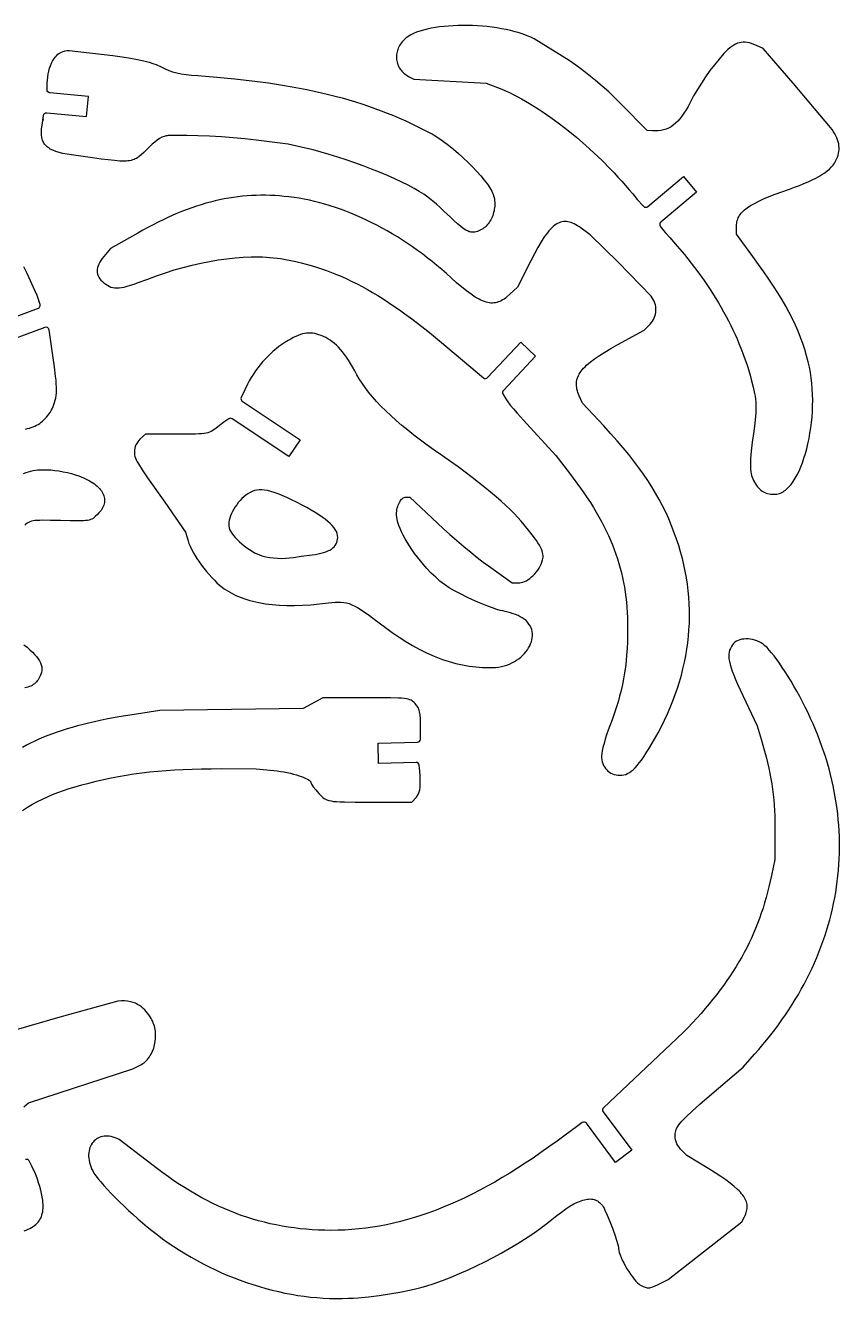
# Model space of a CAD drawing. Header units: millimetres. Extents: x 1139 to 1917, y -669 to -159.
# Drawn here: x 1725.6 to 1916.9, y -475.6 to -176.3 of the extents above; entities that cross this region are included whole.
import ezdxf

# ---------------------------------------------------------------- set-up
doc = ezdxf.new("R2010")
doc.units = ezdxf.units.MM

msp = doc.modelspace()

# ---------------------------------------------------------------- linework, layer by layer
at = {"flags": 128}
for points in [[(1901.581148, -286.554102), (1901.883749, -286.544156), (1902.183618, -286.507772), (1902.480614, -286.445492), (1902.774594, -286.357869), (1903.06542, -286.245448), (1903.352949, -286.108778), (1903.637044, -285.948409), (1903.917561, -285.764886), (1904.194357, -285.558757), (1904.467297, -285.330572), (1905.001035, -284.810221), (1905.51765, -284.208214), (1906.016014, -283.528939), (1906.495001, -282.776775), (1906.953484, -281.956109), (1907.390341, -281.071323), (1907.80444, -280.126798), (1908.194658, -279.126921), (1908.559872, -278.076073), (1908.898952, -276.97864), (1909.210771, -275.839002), (1909.494205, -274.661543), (1909.748128, -273.450649), (1909.971414, -272.210701), (1910.162936, -270.946083), (1910.321567, -269.661179), (1910.446184, -268.36037), (1910.535659, -267.048043), (1910.588865, -265.728577), (1910.60468, -264.406362), (1910.581972, -263.085774), (1910.519621, -261.7712), (1910.416495, -260.467024), (1910.271472, -259.177627), (1910.083425, -257.907396), (1909.851228, -256.66071), (1909.573753, -255.441955), (1909.185385, -253.978163), (1908.753952, -252.528916), (1908.276536, -251.088658), (1907.750223, -249.651842), (1907.172099, -248.212914), (1906.539247, -246.766319), (1905.848749, -245.306506), (1905.097694, -243.827924), (1904.283165, -242.32502), (1903.402244, -240.792243), (1902.452019, -239.224038), (1901.429571, -237.614852), (1900.331987, -235.959136), (1899.156349, -234.251335), (1897.899743, -232.4859), (1896.559255, -230.657273), (1892.667493, -225.418931), (1892.667493, -223.746916), (1892.700383, -223.090244), (1892.742677, -222.774985), (1892.803255, -222.467686), (1892.882904, -222.167785), (1892.98241, -221.874712), (1893.102562, -221.587906), (1893.244148, -221.306797), (1893.407952, -221.03082), (1893.594768, -220.75941), (1893.805377, -220.492002), (1894.040569, -220.228027), (1894.301134, -219.96692), (1894.587857, -219.708115), (1894.901524, -219.451047), (1895.242927, -219.195151), (1896.012082, -218.684605), (1896.901622, -218.171948), (1897.917844, -217.652657), (1899.067054, -217.1222), (1900.35555, -216.576049), (1901.789632, -216.009681), (1903.375602, -215.418562), (1905.119757, -214.79817), (1906.342174, -214.360913), (1907.48582, -213.928846), (1908.552499, -213.500829), (1909.544005, -213.075734), (1910.462143, -212.652418), (1911.308707, -212.22975), (1912.085503, -211.806596), (1912.794324, -211.381819), (1913.436975, -210.954285), (1914.015254, -210.522859), (1914.530961, -210.086406), (1914.985892, -209.643792), (1915.381853, -209.193881), (1915.72064, -208.735536), (1916.004052, -208.267626), (1916.233889, -207.789012), (1916.419088, -207.313011), (1916.569466, -206.846888), (1916.684661, -206.388736), (1916.764314, -205.936637), (1916.808058, -205.488682), (1916.815538, -205.042957), (1916.786389, -204.59755), (1916.720251, -204.150548), (1916.616762, -203.70004), (1916.475558, -203.244112), (1916.296282, -202.780854), (1916.078571, -202.308349), (1915.822061, -201.824689), (1915.526394, -201.32796), (1915.191206, -200.816251), (1914.816139, -200.287647), (1906.046473, -189.860906), (1898.985728, -181.759648), (1897.369306, -181.023155), (1896.803138, -180.781369), (1896.261942, -180.584642), (1895.742915, -180.433681), (1895.24326, -180.3292), (1894.76017, -180.271909), (1894.290848, -180.26252), (1893.832494, -180.301743), (1893.382302, -180.390286), (1892.937475, -180.528865), (1892.49521, -180.718186), (1892.052706, -180.958965), (1891.607161, -181.251906), (1891.155776, -181.597724), (1890.69575, -181.997131), (1890.224279, -182.450836), (1889.738565, -182.95955), (1888.612174, -184.230242), (1887.513446, -185.563437), (1886.447787, -186.951315), (1885.420605, -188.386056), (1884.437302, -189.859838), (1883.503286, -191.364845), (1882.623962, -192.893252), (1881.804736, -194.437242), (1881.322833, -195.35), (1880.841611, -196.188822), (1880.358826, -196.955388), (1879.872228, -197.65139), (1879.379576, -198.278514), (1878.878625, -198.838445), (1878.367126, -199.33287), (1877.842838, -199.763476), (1877.303513, -200.131951), (1876.746908, -200.439979), (1876.170778, -200.689251), (1875.572874, -200.88145), (1874.950954, -201.018263), (1874.302774, -201.10138), (1873.626085, -201.132485), (1872.918645, -201.113267), (1871.722776, -201.040845), (1865.686126, -194.882782), (1864.200367, -193.404692), (1862.682838, -191.968292), (1861.14157, -190.580286), (1859.584597, -189.247373), (1858.019953, -187.976261), (1856.455674, -186.773644), (1854.899789, -185.646226), (1853.360332, -184.600709), (1845.156554, -179.489042), (1844.347982, -179.098922), (1843.487696, -178.734613), (1842.579915, -178.39609), (1841.62886, -178.083327), (1840.638752, -177.7963), (1839.613813, -177.534977), (1838.558259, -177.299335), (1837.476313, -177.089349), (1836.372194, -176.904991), (1835.250124, -176.746238), (1834.114324, -176.61306), (1832.96901, -176.505434), (1831.818408, -176.42333), (1830.666733, -176.366727), (1829.518209, -176.335595), (1828.377057, -176.329909), (1827.247495, -176.349643), (1826.133744, -176.394773), (1825.040022, -176.46527), (1823.970553, -176.561106), (1822.929558, -176.682261), (1821.921253, -176.828704), (1820.949861, -177.000411), (1820.019603, -177.197355), (1819.134696, -177.419509), (1818.299366, -177.66685), (1817.517827, -177.93935), (1816.794304, -178.236981), (1816.133016, -178.559718), (1815.538183, -178.90754), (1815.014024, -179.280413), (1814.564761, -179.678315), (1814.313498, -179.942852), (1814.081394, -180.214277), (1813.868372, -180.491932), (1813.674347, -180.775156), (1813.49924, -181.063291), (1813.342969, -181.355676), (1813.205455, -181.651656), (1813.086612, -181.950566), (1812.986364, -182.251751), (1812.904627, -182.554547), (1812.84132, -182.858302), (1812.796364, -183.162348), (1812.769672, -183.466032), (1812.76117, -183.768693), (1812.770773, -184.069668), (1812.798401, -184.368305), (1812.84397, -184.663937), (1812.907401, -184.955911), (1812.988613, -185.243564), (1813.087525, -185.526235), (1813.204055, -185.803269), (1813.338122, -186.074005), (1813.489644, -186.337783), (1813.658542, -186.593943), (1813.844732, -186.841828), (1814.048135, -187.080776), (1814.268668, -187.310128), (1814.506252, -187.529228), (1814.760802, -187.737413), (1815.032241, -187.934024), (1815.320486, -188.118405), (1815.625457, -188.289892), (1816.883285, -188.951603), (1833.863979, -189.856584), (1837.528181, -191.336191), (1838.415767, -191.709168), (1839.321155, -192.118129), (1840.243041, -192.562029), (1841.180126, -193.039827), (1842.131099, -193.550483), (1843.094664, -194.092947), (1844.069512, -194.666185), (1845.054343, -195.269146), (1846.047851, -195.900794), (1847.048732, -196.560081), (1848.055684, -197.245967), (1849.067401, -197.957407), (1851.099924, -199.452788), (1853.135872, -201.037876), (1855.16481, -202.704329), (1857.176318, -204.443808), (1859.15996, -206.24797), (1861.105309, -208.108471), (1863.001936, -210.016969), (1863.928719, -210.986612), (1864.839412, -211.965123), (1865.73271, -212.951464), (1866.607308, -213.944591), (1867.461906, -214.943459), (1868.295197, -215.947028), (1869.376109, -217.219608), (1870.877856, -218.847152, 0.401594), (1871.862392, -218.90809), (1880.205586, -211.852953), (1883.275257, -215.483054), (1874.888906, -222.574686, 0.398807), (1874.781262, -223.550224), (1875.187594, -224.085774), (1876.007345, -225.068224), (1877.008207, -226.197427), (1878.76799, -228.179826), (1880.45836, -230.185781), (1882.078143, -232.213243), (1883.626157, -234.260159), (1885.101231, -236.324479), (1886.50218, -238.404152), (1887.827833, -240.497124), (1888.462055, -241.547958), (1889.077011, -242.601349), (1889.672551, -243.657039), (1890.248534, -244.714771), (1890.804807, -245.77429), (1891.341227, -246.83534), (1891.857644, -247.897664), (1892.353914, -248.961008), (1892.829885, -250.02511), (1893.285415, -251.089718), (1893.720354, -252.154576), (1894.134554, -253.219425), (1894.527871, -254.284009), (1894.900154, -255.348073), (1895.251259, -256.41136), (1895.581039, -257.473613), (1895.889343, -258.534575), (1896.176028, -259.593992), (1896.609759, -261.327693), (1896.931289, -262.819122), (1897.051304, -263.502522), (1897.144853, -264.159598), (1897.212467, -264.801764), (1897.254675, -265.440435), (1897.272008, -266.087024), (1897.264991, -266.75295), (1897.234154, -267.449623), (1897.180028, -268.188461), (1897.004016, -269.838282), (1896.741186, -271.793735), (1896.400417, -274.297272), (1896.155403, -276.388697), (1896.005859, -278.121592), (1895.9668, -278.870333), (1895.951504, -279.54953), (1895.95993, -280.165886), (1895.992051, -280.726092), (1896.047822, -281.236848), (1896.127214, -281.704853), (1896.23019, -282.136802), (1896.356716, -282.539392), (1896.506752, -282.919322), (1896.680266, -283.283286), (1896.907395, -283.701669), (1897.140059, -284.088174), (1897.379332, -284.443516), (1897.626295, -284.768416), (1897.88202, -285.06359), (1898.147583, -285.329759), (1898.424062, -285.56764), (1898.712534, -285.77795), (1899.014073, -285.961409), (1899.329756, -286.118733), (1899.66066, -286.250642), (1900.007859, -286.357857), (1900.372431, -286.44109), (1900.755454, -286.501064), (1901.157999, -286.538494), (1901.581148, -286.554102)], [(1729.805363, -197.460292, -0.400088), (1730.580193, -196.854167), (1739.924721, -197.766547), (1740.386694, -193.035046), (1731.291237, -192.146986, -0.387342), (1730.647441, -191.433894), (1730.649759, -190.943075), (1730.709452, -189.794851), (1730.840594, -188.450967), (1730.945101, -187.724375), (1731.08131, -187.03799), (1731.248446, -186.392779), (1731.445733, -185.789704), (1731.672389, -185.229732), (1731.927643, -184.713826), (1732.210713, -184.242954), (1732.520824, -183.818077), (1732.8572, -183.440163), (1733.21906, -183.110173), (1733.605632, -182.829076), (1734.016137, -182.597835), (1734.4498, -182.417416), (1734.905839, -182.288782), (1735.38348, -182.212899), (1735.881947, -182.190733), (1746.130394, -183.376252), (1748.330244, -183.693926), (1750.254052, -184.005556), (1751.930274, -184.317982), (1753.387354, -184.63804), (1754.653743, -184.972567), (1755.757891, -185.328404), (1756.258014, -185.516448), (1756.728244, -185.712385), (1757.172137, -185.917068), (1757.593251, -186.13135), (1758.429964, -186.547235), (1759.279616, -186.903304), (1760.167815, -187.205554), (1761.120182, -187.459986), (1762.16233, -187.672592), (1763.319869, -187.849377), (1764.618422, -187.996335), (1766.083598, -188.119463), (1770.521385, -188.473498), (1774.761378, -188.877377), (1776.81127, -189.099008), (1778.816595, -189.334305), (1780.778982, -189.583664), (1782.700057, -189.847487), (1784.581447, -190.126179), (1786.42478, -190.420138), (1788.231685, -190.729763), (1790.003786, -191.055457), (1791.742716, -191.397622), (1793.450096, -191.756658), (1795.127559, -192.132966), (1796.776729, -192.526946), (1798.399234, -192.938999), (1799.996701, -193.369529), (1801.57076, -193.818932), (1803.123036, -194.287614), (1804.655158, -194.775971), (1806.168753, -195.284409), (1807.665448, -195.813325), (1809.14687, -196.36312), (1810.614649, -196.934199), (1812.070409, -197.526959), (1813.515777, -198.141803), (1814.952386, -198.779132), (1816.381857, -199.439343), (1817.805822, -200.122842), (1819.225906, -200.830029), (1820.643739, -201.561303), (1821.140392, -201.832852), (1821.654566, -202.135044), (1822.727624, -202.823728), (1823.847213, -203.612093), (1824.997631, -204.484887), (1826.163176, -205.426852), (1827.328153, -206.422729), (1828.476855, -207.457264), (1829.593586, -208.515198), (1830.662642, -209.581275), (1831.668325, -210.640238), (1832.594934, -211.676829), (1833.426767, -212.675794), (1834.148125, -213.621873), (1834.743307, -214.499811), (1834.988675, -214.90846), (1835.19661, -215.294352), (1835.365154, -215.65558), (1835.492338, -215.990237), (1835.611059, -216.386795), (1835.706724, -216.785429), (1835.779867, -217.185177), (1835.831027, -217.585078), (1835.860735, -217.98417), (1835.869527, -218.38149), (1835.857942, -218.776079), (1835.826511, -219.166972), (1835.775771, -219.553208), (1835.706261, -219.933828), (1835.618509, -220.307868), (1835.513056, -220.674368), (1835.390433, -221.032363), (1835.251179, -221.380893), (1835.09583, -221.718998), (1834.924919, -222.045714), (1834.738981, -222.360082), (1834.538552, -222.661136), (1834.324168, -222.947916), (1834.096364, -223.219462), (1833.855673, -223.474811), (1833.602635, -223.713001), (1833.337782, -223.933071), (1833.061651, -224.13406), (1832.774775, -224.315002), (1832.477693, -224.474941), (1832.170937, -224.612912), (1831.855043, -224.727954), (1831.530547, -224.819107), (1831.197985, -224.885404), (1830.857891, -224.925889), (1830.510802, -224.939597), (1830.318008, -224.925333), (1830.107444, -224.882678), (1829.879411, -224.811843), (1829.634207, -224.713038), (1829.093494, -224.432357), (1828.48772, -224.042315), (1827.819294, -223.544588), (1827.090624, -222.940856), (1826.30412, -222.2328), (1825.462194, -221.422096), (1824.693653, -220.676645), (1823.868601, -219.906079), (1823.012826, -219.132639), (1822.15211, -218.378559), (1821.31224, -217.666077), (1820.518999, -217.017429), (1819.798176, -216.454855), (1819.17555, -216.000587), (1818.685298, -215.671772), (1818.147238, -215.333197), (1816.937079, -214.630427), (1815.563841, -213.899597), (1814.0463, -213.148025), (1812.40322, -212.383033), (1810.653375, -211.611934), (1808.815535, -210.842052), (1806.908468, -210.080704), (1804.950947, -209.335208), (1802.96174, -208.612883), (1800.959619, -207.921047), (1798.963353, -207.267021), (1796.991712, -206.658121), (1795.063466, -206.101665), (1793.197388, -205.604977), (1791.412244, -205.175372), (1787.324301, -204.249752), (1779.777326, -203.302936), (1777.166279, -203.004808), (1774.425637, -202.745957), (1771.624081, -202.529988), (1768.830288, -202.360498), (1766.112942, -202.241092), (1763.540721, -202.175365), (1761.182309, -202.16692), (1759.106383, -202.219356), (1758.877746, -202.238919), (1758.643379, -202.277759), (1758.15737, -202.41331), (1757.648202, -202.626102), (1757.115723, -202.916229), (1756.559781, -203.283779), (1755.980219, -203.728851), (1755.376889, -204.251532), (1754.749634, -204.851917), (1753.386755, -206.213812), (1752.804566, -206.753715), (1752.247803, -207.20383), (1751.969409, -207.396213), (1751.685916, -207.56734), (1751.3935, -207.717614), (1751.088346, -207.847429), (1750.766631, -207.957187), (1750.42454, -208.04728), (1750.058249, -208.11811), (1749.663943, -208.170074), (1749.237801, -208.20357), (1748.776002, -208.218995), (1747.730163, -208.197224), (1746.495867, -208.107944), (1745.042565, -207.954337), (1743.339701, -207.73959), (1741.35672, -207.466879), (1736.428189, -206.760306), (1735.34498, -206.589048), (1734.364261, -206.398707), (1733.482577, -206.18583), (1732.696477, -205.94697), (1732.002507, -205.678674), (1731.397216, -205.377493), (1731.126744, -205.213492), (1730.87715, -205.039976), (1730.647997, -204.856512), (1730.438857, -204.662672), (1730.249298, -204.458022), (1730.078889, -204.242131), (1729.927193, -204.014569), (1729.793787, -203.774903), (1729.678234, -203.522704), (1729.580104, -203.257537), (1729.498965, -202.978977), (1729.434384, -202.686584), (1729.353179, -202.058593), (1729.333034, -201.370109), (1729.370495, -200.617689), (1729.462114, -199.797876), (1729.805363, -197.460292)], [(1865.289518, -352.609258), (1865.754616, -352.586691), (1866.206396, -352.51613), (1866.648946, -352.393287), (1867.086362, -352.213878), (1867.522736, -351.973613), (1867.962162, -351.668207), (1868.408732, -351.29337), (1868.866537, -350.844818), (1869.339674, -350.318263), (1869.832234, -349.709418), (1870.348309, -349.013996), (1870.891993, -348.227708), (1871.467377, -347.346269), (1872.078558, -346.365393), (1873.424672, -344.088175), (1874.252686, -342.608751), (1875.036977, -341.123575), (1875.777517, -339.632982), (1876.474273, -338.137317), (1877.127211, -336.636919), (1877.736299, -335.132128), (1878.301502, -333.623285), (1878.82279, -332.110731), (1879.300129, -330.594808), (1879.733487, -329.075853), (1880.12283, -327.554209), (1880.468128, -326.030217), (1880.769348, -324.504217), (1881.026454, -322.97655), (1881.239417, -321.447556), (1881.408203, -319.917574), (1881.532779, -318.38695), (1881.613112, -316.856019), (1881.649171, -315.325124), (1881.640923, -313.794605), (1881.588334, -312.264803), (1881.491371, -310.736062), (1881.350004, -309.208716), (1881.164199, -307.68311), (1880.933922, -306.159584), (1880.659141, -304.638477), (1880.339824, -303.120133), (1879.975939, -301.60489), (1879.567451, -300.093087), (1879.114331, -298.585069), (1878.616544, -297.081174), (1878.074056, -295.581743), (1877.428037, -293.927608), (1876.755572, -292.323737), (1876.051155, -290.761803), (1875.309277, -289.23347), (1874.52443, -287.730413), (1873.691106, -286.244296), (1872.803798, -284.76679), (1871.856998, -283.289563), (1870.845195, -281.804283), (1869.762885, -280.30262), (1868.604559, -278.776244), (1867.364706, -277.21682), (1866.037819, -275.61602), (1864.618391, -273.96551), (1863.100917, -272.256963), (1861.479884, -270.482042), (1856.504904, -265.102345), (1855.747128, -263.416721), (1855.575104, -263.012218), (1855.427203, -262.616431), (1855.303941, -262.228671), (1855.205835, -261.848248), (1855.133406, -261.47447), (1855.087168, -261.106646), (1855.067643, -260.744084), (1855.075347, -260.386092), (1855.1108, -260.031978), (1855.174518, -259.681054), (1855.267019, -259.332624), (1855.388824, -258.986001), (1855.540448, -258.640489), (1855.722412, -258.295401), (1855.935232, -257.950042), (1856.179426, -257.603723), (1856.455512, -257.255751), (1856.764011, -256.905436), (1857.105438, -256.552088), (1857.480313, -256.19501), (1857.889152, -255.833516), (1858.332474, -255.466911), (1859.324644, -254.715611), (1860.460966, -253.935574), (1861.745582, -253.121271), (1863.182641, -252.267172), (1864.776286, -251.367746), (1870.96994, -247.947876), (1872.384996, -246.534958), (1872.691439, -246.197674), (1872.959389, -245.837948), (1873.188758, -245.458491), (1873.379445, -245.062003), (1873.531357, -244.651195), (1873.644402, -244.228772), (1873.718479, -243.797439), (1873.7535, -243.359904), (1873.749364, -242.918876), (1873.705976, -242.477056), (1873.623245, -242.037154), (1873.501074, -241.601878), (1873.339364, -241.17393), (1873.138028, -240.75602), (1872.896962, -240.350851), (1872.616076, -239.961134), (1864.87355, -232.012468), (1858.315001, -225.563671), (1856.187168, -223.993806), (1855.766959, -223.694565), (1855.357278, -223.425327), (1854.957396, -223.18656), (1854.566581, -222.978736), (1854.184105, -222.802325), (1853.809238, -222.657798), (1853.441248, -222.545628), (1853.079404, -222.466284), (1852.72298, -222.420236), (1852.371244, -222.407959), (1852.023462, -222.42992), (1851.678909, -222.48659), (1851.336854, -222.578442), (1850.996565, -222.705947), (1850.657312, -222.869573), (1850.318369, -223.069794), (1849.979, -223.307081), (1849.638478, -223.5819), (1849.296071, -223.894727), (1848.951052, -224.246034), (1848.602688, -224.636287), (1848.250253, -225.065961), (1847.893011, -225.535523), (1847.530236, -226.045449), (1846.785163, -227.188265), (1846.009189, -228.498175), (1845.196478, -229.978951), (1844.341188, -231.634356), (1841.218949, -237.832348), (1839.428208, -239.523795), (1838.737525, -240.13365), (1838.397531, -240.39985), (1838.059819, -240.639875), (1837.723421, -240.853446), (1837.387375, -241.040292), (1837.050718, -241.200146), (1836.712485, -241.332732), (1836.371711, -241.437781), (1836.027434, -241.515017), (1835.67869, -241.564171), (1835.324512, -241.58497), (1834.963938, -241.577145), (1834.596004, -241.540418), (1834.219744, -241.474523), (1833.8342, -241.379184), (1833.438401, -241.254132), (1833.031384, -241.099095), (1832.612189, -240.913798), (1832.179848, -240.697971), (1831.7334, -240.451343), (1831.271879, -240.17364), (1830.299765, -239.523928), (1829.255791, -238.746656), (1828.132247, -237.839652), (1826.92142, -236.800739), (1825.615598, -235.627742), (1824.518199, -234.640258), (1823.409001, -233.675298), (1822.288578, -232.733146), (1821.157509, -231.81409), (1820.016373, -230.918423), (1818.865746, -230.046425), (1817.706202, -229.198387), (1816.53832, -228.3746), (1815.36268, -227.575348), (1814.179854, -226.800919), (1812.990422, -226.051601), (1811.794962, -225.327681), (1810.594047, -224.629449), (1809.388259, -223.95719), (1808.178171, -223.311195), (1806.964363, -222.691749), (1805.747408, -222.099139), (1804.527888, -221.533658), (1803.306377, -220.995586), (1802.083453, -220.485218), (1800.859693, -220.002837), (1799.635673, -219.548732), (1798.41197, -219.123192), (1797.189165, -218.726502), (1795.967829, -218.358954), (1794.748542, -218.02083), (1793.531882, -217.712424), (1792.318423, -217.434018), (1791.108746, -217.185902), (1789.903424, -216.968366), (1788.703039, -216.781695), (1787.508164, -216.626178), (1786.387178, -216.50563), (1785.274455, -216.408185), (1784.169235, -216.334025), (1783.070755, -216.283329), (1781.978247, -216.256283), (1780.890953, -216.253069), (1779.808111, -216.273871), (1778.72895, -216.318867), (1777.652716, -216.388242), (1776.578642, -216.482181), (1775.505964, -216.600863), (1774.43392, -216.744471), (1773.361748, -216.913191), (1772.288683, -217.107202), (1771.213965, -217.326687), (1770.136825, -217.571827), (1769.056507, -217.842809), (1767.972243, -218.139813), (1766.883273, -218.463021), (1765.788833, -218.812616), (1764.688159, -219.188781), (1763.580488, -219.591699), (1762.46506, -220.021551), (1761.341107, -220.47852), (1760.20787, -220.962788), (1759.064583, -221.474542), (1757.910485, -222.013957), (1756.744812, -222.581221), (1755.566801, -223.176517), (1754.375689, -223.800023), (1753.170714, -224.451925), (1751.951113, -225.132405), (1745.600718, -228.728029), (1743.978812, -230.655555), (1743.613023, -231.114556), (1743.296295, -231.563821), (1743.028635, -232.003376), (1742.810039, -232.433239), (1742.640507, -232.853434), (1742.52004, -233.263977), (1742.448642, -233.664894), (1742.426308, -234.056203), (1742.453037, -234.437925), (1742.528835, -234.810083), (1742.653699, -235.172694), (1742.827629, -235.525783), (1743.050622, -235.869371), (1743.322684, -236.203478), (1743.643815, -236.528124), (1744.014009, -236.843328), (1744.431742, -237.155359), (1744.839866, -237.421745), (1745.246913, -237.641736), (1745.661415, -237.814587), (1746.091901, -237.939546), (1746.546904, -238.015864), (1747.034954, -238.042798), (1747.564586, -238.019598), (1748.144329, -237.945512), (1748.782715, -237.819797), (1749.488275, -237.641703), (1750.26954, -237.41048), (1751.135042, -237.12538), (1752.093313, -236.78566), (1754.322285, -235.93935), (1756.390886, -235.1635), (1758.472061, -234.446711), (1760.559676, -233.789926), (1762.647597, -233.194096), (1764.729685, -232.660157), (1766.799809, -232.189057), (1768.851835, -231.781742), (1770.879628, -231.439152), (1772.87705, -231.162234), (1774.837968, -230.951931), (1776.756249, -230.809187), (1778.625757, -230.734947), (1780.440357, -230.730157), (1781.32515, -230.754098), (1782.193915, -230.795757), (1783.045884, -230.855249), (1783.880294, -230.932694), (1784.696375, -231.028209), (1785.493362, -231.14191), (1786.723935, -231.346905), (1787.945625, -231.576735), (1789.159514, -231.831977), (1790.36668, -232.113217), (1791.568204, -232.421036), (1792.765161, -232.756017), (1793.958636, -233.118742), (1795.149706, -233.509797), (1796.339449, -233.929761), (1797.528945, -234.379216), (1798.719273, -234.858747), (1799.911512, -235.368934), (1801.106744, -235.910363), (1802.306047, -236.483614), (1803.510499, -237.089271), (1804.721179, -237.727917), (1805.939168, -238.40013), (1807.165546, -239.106498), (1808.401391, -239.847602), (1809.64778, -240.624023), (1810.905798, -241.436343), (1812.176518, -242.285149), (1813.461023, -243.171018), (1814.760393, -244.094538), (1816.075706, -245.056286), (1817.408041, -246.056849), (1818.758476, -247.096807), (1820.128094, -248.176745), (1821.517971, -249.297244), (1822.929189, -250.458884), (1833.217843, -259.175376, 0.399817), (1834.199459, -259.118542), (1841.972153, -250.812919), (1845.443255, -254.061298), (1837.902551, -262.119025, 0.329766), (1837.805042, -262.961771), (1838.46683, -264.112583), (1838.932028, -264.804148), (1839.535638, -265.587548), (1840.281964, -266.479479), (1841.175317, -267.496642), (1843.420322, -269.97345), (1850.244746, -277.453967), (1853.409876, -281.54191), (1854.32022, -282.733119), (1855.195338, -283.910108), (1856.035641, -285.073961), (1856.841537, -286.225774), (1857.613437, -287.366639), (1858.351749, -288.497646), (1859.056884, -289.619888), (1859.729252, -290.734451), (1860.369261, -291.842432), (1860.977322, -292.944923), (1861.553844, -294.043009), (1862.099237, -295.137789), (1862.61391, -296.230348), (1863.098274, -297.321779), (1863.552735, -298.413176), (1863.977707, -299.505628), (1864.373598, -300.600227), (1864.740816, -301.698064), (1865.079774, -302.800231), (1865.390878, -303.907818), (1865.67454, -305.021918), (1865.93117, -306.143622), (1866.161174, -307.274021), (1866.364966, -308.414206), (1866.542953, -309.565268), (1866.695545, -310.728301), (1866.823152, -311.904393), (1866.926185, -313.094638), (1867.005049, -314.300124), (1867.06016, -315.521945), (1867.091921, -316.761191), (1867.100747, -318.018957), (1867.084179, -319.662063), (1867.040343, -321.248568), (1866.968118, -322.784647), (1866.866387, -324.276476), (1866.734028, -325.730228), (1866.56992, -327.152076), (1866.372945, -328.548197), (1866.141982, -329.924765), (1865.87591, -331.287956), (1865.57361, -332.643942), (1865.233961, -333.998896), (1864.855842, -335.358996), (1864.438136, -336.730416), (1863.97972, -338.11933), (1863.479476, -339.531912), (1862.936281, -340.974338), (1862.544785, -342.026103), (1862.179197, -343.086718), (1861.847546, -344.127293), (1861.557854, -345.118934), (1861.31815, -346.032751), (1861.136464, -346.839854), (1861.020819, -347.511349), (1860.979242, -348.018347), (1860.998056, -348.509081), (1861.057897, -348.980754), (1861.157132, -349.431628), (1861.294133, -349.859966), (1861.467264, -350.264027), (1861.674893, -350.642075), (1861.915388, -350.992368), (1862.18712, -351.313171), (1862.488452, -351.602744), (1862.817754, -351.859346), (1863.173394, -352.081241), (1863.553738, -352.266692), (1863.957155, -352.413957), (1864.382011, -352.521298), (1864.826676, -352.586979), (1865.289518, -352.609258)], [(1703.46209, -252.089055), (1728.636164, -242.808996, 0.414599), (1728.901102, -241.524824), (1728.556679, -240.537188)], [(1725.574754, -271.206949), (1726.043518, -271.110464), (1726.497389, -270.994305), (1726.936476, -270.85844), (1727.360884, -270.702844), (1727.770722, -270.527484), (1728.166098, -270.332327), (1728.547117, -270.117344), (1728.91389, -269.882508), (1729.266523, -269.627784), (1729.605122, -269.353146), (1729.929794, -269.058562), (1730.240651, -268.744001), (1730.537795, -268.409432), (1730.821335, -268.054826), (1731.091379, -267.680154), (1731.348036, -267.285382), (1731.59141, -266.870481), (1731.82161, -266.435423), (1732.055452, -265.944273), (1732.259161, -265.45595), (1732.432887, -264.961598), (1732.576776, -264.452356), (1732.690976, -263.919369), (1732.775638, -263.353778), (1732.830906, -262.746724), (1732.856931, -262.08935), (1732.853858, -261.372796), (1732.82184, -260.588205), (1732.76102, -259.726721), (1732.671547, -258.779482), (1732.407236, -256.592316), (1732.030094, -253.955838), (1731.117054, -247.87526, 0.475349), (1730.165211, -247.312064), (1705.106416, -256.549627)], [(1835.336454, -327.296768), (1836.054094, -327.259825), (1836.753303, -327.178227), (1837.43269, -327.054312), (1838.090874, -326.890418), (1838.72647, -326.688877), (1839.338093, -326.45203), (1839.924361, -326.182215), (1840.483888, -325.881764), (1841.015288, -325.553016), (1841.517179, -325.19831), (1841.988177, -324.81998), (1842.426898, -324.420363), (1842.831953, -324.0018), (1843.201964, -323.566623), (1843.535542, -323.117171), (1843.831305, -322.655778), (1844.087869, -322.184785), (1844.303848, -321.706528), (1844.477861, -321.223343), (1844.60852, -320.737565), (1844.694442, -320.251535), (1844.734242, -319.767585), (1844.726536, -319.288056), (1844.669942, -318.815283), (1844.563072, -318.351604), (1844.404545, -317.899354), (1844.192973, -317.460871), (1843.926975, -317.038492), (1843.605167, -316.634552), (1843.226162, -316.251391), (1842.788577, -315.891342), (1842.291026, -315.556746), (1841.853508, -315.314243), (1841.343704, -315.071755), (1840.780036, -314.835752), (1840.180937, -314.612707), (1839.564826, -314.409083), (1838.950131, -314.231355), (1838.35528, -314.08599), (1837.798693, -313.979457), (1837.163129, -313.840032), (1836.341916, -313.600392), (1835.369356, -313.273621), (1834.279742, -312.872797), (1833.107375, -312.410998), (1831.88655, -311.901306), (1830.651565, -311.356797), (1829.436716, -310.790555), (1827.793772, -309.980164), (1826.379963, -309.227829), (1825.743075, -308.861945), (1825.144382, -308.496793), (1824.57752, -308.127775), (1824.036125, -307.750298), (1823.513836, -307.359771), (1823.004286, -306.951595), (1822.501115, -306.521178), (1821.997959, -306.063924), (1820.966241, -305.05053), (1819.858222, -303.874664), (1819.109476, -303.033848), (1818.388449, -302.177191), (1817.69798, -301.309736), (1817.040913, -300.436521), (1816.420088, -299.562586), (1815.838344, -298.692973), (1815.298522, -297.83272), (1814.803465, -296.986869), (1814.356009, -296.160457), (1813.958997, -295.358526), (1813.615271, -294.586116), (1813.327671, -293.848269), (1813.099039, -293.15002), (1812.932212, -292.496414), (1812.830032, -291.89249), (1812.795342, -291.343284), (1812.80736, -290.936296), (1812.842513, -290.537307), (1812.899459, -290.148837), (1812.976849, -289.773401), (1813.073332, -289.413523), (1813.187566, -289.07172), (1813.318201, -288.750514), (1813.46389, -288.452419), (1813.623286, -288.179963), (1813.795041, -287.935657), (1813.977811, -287.722024), (1814.170246, -287.541586), (1814.370998, -287.396858), (1814.578722, -287.290361), (1814.792069, -287.224618), (1815.009693, -287.202141), (1815.921959, -287.202141), (1822.401536, -293.334059), (1823.816611, -294.646059), (1825.356092, -296.025125), (1826.9706, -297.429987), (1828.610761, -298.819374), (1830.227192, -300.152008), (1831.770519, -301.386622), (1833.191361, -302.481941), (1834.440344, -303.396692), (1839.999577, -307.327408), (1841.749959, -307.327408), (1842.120738, -307.295466), (1842.507744, -307.202597), (1842.906503, -307.053245), (1843.312544, -306.851844), (1843.721393, -306.602842), (1844.128575, -306.310673), (1844.52962, -305.97978), (1844.920057, -305.614602), (1845.295409, -305.21958), (1845.651208, -304.79915), (1845.982975, -304.357761), (1846.286242, -303.899843), (1846.556536, -303.429844), (1846.789384, -302.9522), (1846.980312, -302.471352), (1847.124846, -301.99174), (1847.195637, -301.650942), (1847.233959, -301.311176), (1847.237061, -300.967141), (1847.202191, -300.613527), (1847.126597, -300.245032), (1847.007529, -299.856348), (1846.842235, -299.442172), (1846.62796, -298.997198), (1846.361959, -298.516121), (1846.041476, -297.993635), (1845.663761, -297.424434), (1845.22606, -296.803215), (1844.159705, -295.383494), (1842.820398, -293.692036), (1842.119754, -292.856071), (1841.336998, -291.986153), (1840.471915, -291.082104), (1839.524295, -290.14375), (1838.493925, -289.170915), (1837.380591, -288.163421), (1836.184083, -287.121095), (1834.904185, -286.043758), (1833.540685, -284.931234), (1832.093373, -283.783347), (1830.562036, -282.599922), (1828.946458, -281.380782), (1827.24643, -280.125753), (1825.461738, -278.834654), (1823.592168, -277.507316), (1821.637511, -276.143555), (1819.993682, -274.98466), (1818.408756, -273.824012), (1816.884656, -272.663487), (1815.42331, -271.504961), (1814.026637, -270.350312), (1812.696563, -269.201412), (1811.435013, -268.060139), (1810.243908, -266.928368), (1809.125173, -265.807976), (1808.080731, -264.700836), (1807.112505, -263.608826), (1806.222423, -262.533823), (1805.412406, -261.477698), (1804.684376, -260.442331), (1804.040256, -259.429596), (1803.481975, -258.441368), (1802.972788, -257.495755), (1802.47561, -256.612469), (1801.988328, -255.78909), (1801.508818, -255.023202), (1801.034961, -254.312386), (1800.564636, -253.654223), (1800.095727, -253.046293), (1799.626113, -252.486182), (1799.153672, -251.971469), (1798.676285, -251.499734), (1798.191836, -251.068561), (1797.698199, -250.675531), (1797.19326, -250.318225), (1796.674898, -249.994225), (1796.140993, -249.701113), (1795.589422, -249.43647), (1795.056404, -249.210733), (1794.5431, -249.021075), (1794.045701, -248.867934), (1793.560384, -248.751756), (1793.083332, -248.672987), (1792.61073, -248.632069), (1792.13876, -248.62945), (1791.663602, -248.665568), (1791.181442, -248.740874), (1790.68846, -248.855809), (1790.180839, -249.010818), (1789.654764, -249.206345), (1789.106414, -249.442833), (1788.531974, -249.72073), (1787.927626, -250.040477), (1787.289552, -250.402518), (1786.568634, -250.843285), (1785.859444, -251.316104), (1785.163049, -251.81983), (1784.480515, -252.35332), (1783.812902, -252.915425), (1783.161276, -253.505005), (1782.526697, -254.120911), (1781.910234, -254.762), (1781.312946, -255.427128), (1780.735904, -256.11515), (1780.180163, -256.82492), (1779.646791, -257.555294), (1779.136853, -258.305128), (1778.65141, -259.073274), (1778.191527, -259.85859), (1777.758269, -260.659931), (1777.104073, -261.952941), (1776.285937, -263.78658, 0.365744), (1776.541633, -264.6705), (1790.105396, -273.711873), (1787.46858, -277.667593), (1774.149199, -268.78912, 0.30836), (1773.346048, -268.79737), (1772.215428, -269.585041), (1771.181072, -270.378676), (1770.325625, -271.053347), (1769.951005, -271.32631), (1769.59234, -271.560347), (1769.235041, -271.758458), (1768.864524, -271.923631), (1768.4662, -272.058866), (1768.025486, -272.167152), (1767.527792, -272.251486), (1766.958529, -272.314862), (1766.303116, -272.360272), (1765.546964, -272.390712), (1763.674092, -272.418658), (1761.223222, -272.422649), (1753.813182, -272.422649), (1752.487445, -273.620724), (1752.221202, -273.894701), (1751.972949, -274.214691), (1751.748113, -274.569085), (1751.55212, -274.946277), (1751.390389, -275.334655), (1751.268346, -275.722612), (1751.191417, -276.098544), (1751.165023, -276.450839), (1751.186746, -277.080975), (1751.227474, -277.382609), (1751.301097, -277.697107), (1751.417356, -278.040826), (1751.58599, -278.430134), (1751.816739, -278.881386), (1752.119343, -279.410946), (1752.979071, -280.770442), (1754.243088, -282.639513), (1758.295654, -288.429961), (1763.228395, -295.435674), (1763.798495, -297.500408), (1763.990509, -298.090971), (1764.251827, -298.731939), (1764.576409, -299.415089), (1764.958205, -300.132194), (1765.391173, -300.87503), (1765.869271, -301.635375), (1766.386454, -302.405), (1766.936675, -303.175683), (1767.513893, -303.939199), (1768.112063, -304.687322), (1768.725139, -305.411827), (1769.347079, -306.104489), (1769.971837, -306.757085), (1770.593371, -307.361388), (1771.205633, -307.909174), (1771.802584, -308.392219), (1772.296073, -308.753321), (1772.809003, -309.098692), (1773.341285, -309.42832), (1773.892827, -309.742193), (1774.463545, -310.040295), (1775.053348, -310.322616), (1775.66215, -310.589142), (1776.289861, -310.839861), (1776.93639, -311.074756), (1777.601656, -311.29382), (1778.285564, -311.497035), (1778.988029, -311.68439), (1779.708961, -311.855872), (1780.448275, -312.011468), (1781.205877, -312.151161), (1781.981685, -312.274946), (1782.775605, -312.382805), (1783.58755, -312.474723), (1785.26517, -312.610695), (1787.013834, -312.682756), (1788.832838, -312.690805), (1790.721474, -312.634731), (1792.679033, -312.514436), (1794.704812, -312.329814), (1796.798106, -312.080762), (1797.619901, -311.980065), (1798.372547, -311.910257), (1799.071328, -311.87794), (1799.731523, -311.889713), (1800.368409, -311.952178), (1800.997271, -312.071934), (1801.633382, -312.255583), (1802.292028, -312.509727), (1802.988484, -312.840965), (1803.738033, -313.255896), (1804.555956, -313.761123), (1805.457528, -314.363245), (1806.458034, -315.068865), (1807.572752, -315.88458), (1810.20594, -317.872705), (1811.793101, -319.046613), (1813.37649, -320.141944), (1814.956443, -321.158824), (1816.533298, -322.09738), (1818.107388, -322.957738), (1819.679055, -323.740025), (1821.248633, -324.444368), (1822.032744, -324.767348), (1822.81646, -325.070891), (1823.599822, -325.355011), (1824.382872, -325.619721), (1825.165654, -325.865042), (1825.948207, -326.090988), (1826.730575, -326.297573), (1827.512801, -326.484814), (1828.294927, -326.652725), (1829.076991, -326.801326), (1829.85904, -326.930627), (1830.641116, -327.040651), (1831.423256, -327.131408), (1832.205508, -327.202915), (1832.987911, -327.25519), (1833.770508, -327.288245), (1834.553342, -327.3021), (1835.336454, -327.296768)], [(1801.474879, -475.558383), (1802.602806, -475.497415), (1803.771256, -475.414361), (1806.196191, -475.187305), (1808.682604, -474.887824), (1811.163429, -474.526539), (1813.571589, -474.114066), (1815.84001, -473.661014), (1816.900858, -473.422591), (1817.901623, -473.178005), (1818.833913, -472.928582), (1819.68935, -472.67565), (1821.640292, -472.037167), (1823.614383, -471.334017), (1825.603747, -470.57036), (1827.600508, -469.750367), (1829.596791, -468.878198), (1831.584723, -467.958016), (1833.556433, -466.993988), (1835.504042, -465.990276), (1837.419676, -464.951047), (1839.295462, -463.880463), (1841.123524, -462.782685), (1842.895989, -461.661885), (1844.604983, -460.52222), (1846.242629, -459.367856), (1847.801055, -458.20296), (1849.272387, -457.031693), (1850.433941, -456.100553), (1851.534414, -455.270158), (1852.575297, -454.540134), (1853.558082, -453.910108), (1854.484259, -453.379711), (1855.355315, -452.948566), (1855.770639, -452.770101), (1856.172744, -452.616306), (1856.561814, -452.487143), (1856.938033, -452.382559), (1857.301593, -452.302509), (1857.652676, -452.246949), (1857.99147, -452.215832), (1858.31816, -452.209107), (1858.632934, -452.226735), (1858.935978, -452.268663), (1859.227477, -452.334846), (1859.507618, -452.425241), (1859.77659, -452.539796), (1860.034573, -452.67847), (1860.281757, -452.841213), (1860.51833, -453.027979), (1860.744476, -453.238721), (1860.960381, -453.473396), (1861.166234, -453.731954), (1861.362218, -454.014348), (1861.55774, -454.351552), (1861.787886, -454.809146), (1862.325967, -456.01448), (1862.924325, -457.488291), (1863.530814, -459.088521), (1864.093293, -460.67311), (1864.55962, -462.100002), (1864.877653, -463.227135), (1864.964765, -463.633899), (1864.99525, -463.912452), (1865.035072, -464.311465), (1865.149294, -464.789556), (1865.33007, -465.333696), (1865.569543, -465.930848), (1865.859858, -466.567987), (1866.193166, -467.232071), (1866.561608, -467.910074), (1866.957336, -468.588962), (1867.372491, -469.255701), (1867.799224, -469.89726), (1868.22968, -470.500605), (1868.656006, -471.052706), (1869.070346, -471.540528), (1869.46485, -471.951041), (1869.831663, -472.271208), (1870.002232, -472.393343), (1870.162932, -472.488003), (1870.739475, -472.77314), (1871.227866, -472.973134), (1871.450241, -473.040662), (1871.664064, -473.086256), (1871.873827, -473.109702), (1872.084028, -473.110781), (1872.299158, -473.089281), (1872.523716, -473.044984), (1873.01909, -472.887137), (1873.606109, -472.635515), (1874.320733, -472.288389), (1876.630171, -471.132951), (1893.920101, -457.565061), (1894.551624, -456.385045), (1894.717874, -456.05506), (1894.860696, -455.729261), (1894.979684, -455.407095), (1895.074422, -455.088004), (1895.144498, -454.771432), (1895.189497, -454.456825), (1895.209007, -454.143622), (1895.20262, -453.831272), (1895.169915, -453.519215), (1895.110486, -453.206898), (1895.023918, -452.893764), (1894.909795, -452.579256), (1894.767708, -452.26282), (1894.597241, -451.943898), (1894.397987, -451.621936), (1894.169526, -451.296377), (1893.911448, -450.966664), (1893.623344, -450.632239), (1893.304795, -450.292551), (1892.95539, -449.947042), (1892.162364, -449.236334), (1891.240965, -448.495668), (1890.187885, -447.720594), (1888.999825, -446.906667), (1887.67348, -446.049437), (1886.20555, -445.144454), (1881.032572, -442.019013), (1879.572536, -440.463602), (1879.209782, -440.046414), (1878.910655, -439.632548), (1878.672703, -439.214895), (1878.493475, -438.786355), (1878.370513, -438.339819), (1878.301368, -437.868186), (1878.283584, -437.364348), (1878.314706, -436.821201), (1878.359553, -436.489455), (1878.433349, -436.163599), (1878.543014, -435.836048), (1878.695461, -435.499209), (1878.897601, -435.145494), (1879.156349, -434.767318), (1879.47862, -434.357089), (1879.871327, -433.907218), (1880.341384, -433.410118), (1880.895705, -432.8582), (1882.284793, -431.559554), (1884.093904, -429.95057), (1886.378348, -427.970541), (1894.239779, -421.206868), (1896.933951, -418.196564), (1897.932087, -417.063185), (1898.904952, -415.921882), (1899.852525, -414.772822), (1900.774784, -413.616166), (1901.6717, -412.452087), (1902.543253, -411.280745), (1903.389415, -410.102311), (1904.210165, -408.916947), (1905.005478, -407.724819), (1905.775329, -406.526096), (1906.519691, -405.32094), (1907.238546, -404.109519), (1907.931864, -402.892), (1908.599625, -401.668549), (1909.241803, -400.439331), (1909.858371, -399.20451), (1910.449309, -397.964253), (1911.014591, -396.718729), (1911.554194, -395.468099), (1912.068092, -394.212535), (1912.556258, -392.952197), (1913.018675, -391.687255), (1913.455313, -390.417873), (1913.866149, -389.144214), (1914.251162, -387.866451), (1914.610322, -386.584746), (1914.943608, -385.299265), (1915.250997, -384.010172), (1915.532462, -382.717636), (1915.78798, -381.421821), (1916.017527, -380.122896), (1916.221079, -378.821025), (1916.39861, -377.516372), (1916.550096, -376.209106), (1916.675516, -374.899391), (1916.774842, -373.587393), (1916.848051, -372.273279), (1916.89512, -370.957214), (1916.916021, -369.639365), (1916.910735, -368.319897), (1916.879235, -366.998977), (1916.821495, -365.676768), (1916.737494, -364.35344), (1916.627206, -363.029156), (1916.490607, -361.704086), (1916.327671, -360.37839), (1916.138378, -359.052238), (1915.922699, -357.725794), (1915.680613, -356.399226), (1915.412096, -355.072698), (1915.117122, -353.746375), (1914.795666, -352.420427), (1914.447704, -351.095017), (1914.073215, -349.77031), (1913.672172, -348.446475), (1913.24455, -347.123675), (1912.790326, -345.80208), (1912.309476, -344.481851), (1911.801975, -343.163156), (1911.267801, -341.846162), (1910.706926, -340.531032), (1910.119327, -339.217937), (1909.504982, -337.907038), (1908.863865, -336.598504), (1908.220872, -335.339531), (1907.559243, -334.092395), (1906.883662, -332.864095), (1906.198813, -331.661632), (1905.509378, -330.492015), (1904.820043, -329.362246), (1904.135496, -328.279328), (1903.460416, -327.25026), (1902.799493, -326.282051), (1902.157409, -325.381705), (1901.538849, -324.556221), (1900.948497, -323.812605), (1900.391039, -323.157858), (1899.871158, -322.598987), (1899.39354, -322.142993), (1898.96287, -321.79688), (1898.494169, -321.492534), (1898.005377, -321.230317), (1897.501327, -321.010145), (1896.986856, -320.831923), (1896.466799, -320.695564), (1895.945984, -320.600971), (1895.429251, -320.548059), (1894.921429, -320.536735), (1894.427355, -320.566906), (1893.95186, -320.638482), (1893.49978, -320.751376), (1893.075949, -320.905493), (1892.685199, -321.100742), (1892.332367, -321.337035), (1892.022282, -321.614279), (1891.759783, -321.932381), (1891.48668, -322.354814), (1891.261975, -322.780452), (1891.087366, -323.217744), (1890.964553, -323.67514), (1890.895237, -324.161085), (1890.88112, -324.684029), (1890.923902, -325.252422), (1891.025281, -325.874709), (1891.186962, -326.559342), (1891.410642, -327.314767), (1891.698022, -328.149432), (1892.050804, -329.071788), (1892.470689, -330.090283), (1892.959374, -331.213361), (1894.149954, -333.807074), (1897.519159, -340.974338), (1898.483182, -344.118912), (1898.914144, -345.556966), (1899.310155, -346.947594), (1899.67217, -348.296934), (1900.001146, -349.61112), (1900.298043, -350.89629), (1900.563818, -352.158579), (1900.799426, -353.404125), (1901.005824, -354.639064), (1901.18397, -355.869533), (1901.334822, -357.101667), (1901.459336, -358.341603), (1901.558469, -359.59548), (1901.633178, -360.869429), (1901.684424, -362.16959), (1901.713157, -363.502099), (1901.72034, -364.873093), (1901.702591, -372.420068), (1900.918195, -376.193555), (1900.632437, -377.515985), (1900.329123, -378.817183), (1900.007671, -380.098184), (1899.667504, -381.360017), (1899.308039, -382.603713), (1898.928701, -383.830305), (1898.528909, -385.040823), (1898.108085, -386.236302), (1897.665646, -387.417768), (1897.201014, -388.586259), (1896.713613, -389.7428), (1896.20286, -390.888428), (1895.668177, -392.024171), (1895.108986, -393.151061), (1894.524702, -394.270132), (1893.914755, -395.382413), (1893.278558, -396.488935), (1892.615534, -397.590732), (1891.925104, -398.688834), (1891.206689, -399.784272), (1890.459709, -400.87808), (1889.683583, -401.971288), (1888.877735, -403.064927), (1888.041585, -404.160028), (1887.174553, -405.257624), (1886.276058, -406.358745), (1885.345522, -407.464426), (1884.382369, -408.575695), (1883.386014, -409.693584), (1882.355879, -410.819124), (1881.291387, -411.953348), (1880.191958, -413.097288), (1861.436665, -430.747137, 0.380128), (1861.352237, -431.690751), (1868.072409, -440.768034), (1864.251545, -443.596729), (1857.442819, -434.399832, 0.40913), (1856.455414, -434.243716), (1855.071076, -435.231789), (1852.41696, -437.195353), (1850.508607, -438.615158), (1848.61888, -439.985872), (1846.747136, -441.30776), (1844.892729, -442.581078), (1843.05501, -443.806096), (1841.233339, -444.983072), (1839.427067, -446.112269), (1837.635548, -447.193951), (1835.858137, -448.228381), (1834.094189, -449.21582), (1832.34306, -450.15653), (1830.604101, -451.050776), (1828.876669, -451.898818), (1827.160118, -452.700923), (1825.453803, -453.457348), (1823.757077, -454.168359), (1822.069297, -454.834219), (1820.389814, -455.455188), (1818.717984, -456.031532), (1817.053164, -456.56351), (1815.394703, -457.051387), (1813.741961, -457.495425), (1812.094288, -457.895885), (1810.451044, -458.253034), (1808.811578, -458.567131), (1807.175246, -458.838437), (1805.541403, -459.067218), (1803.909405, -459.253737), (1802.278605, -459.398256), (1800.648356, -459.501035), (1799.018014, -459.562338), (1797.386934, -459.582428), (1795.9094, -459.566747), (1794.443896, -459.520379), (1792.989999, -459.443157), (1791.547284, -459.334923), (1790.115327, -459.195512), (1788.6937, -459.024767), (1787.281981, -458.822525), (1785.879746, -458.588623), (1784.486569, -458.322901), (1783.102029, -458.025196), (1781.725698, -457.695347), (1780.357152, -457.333192), (1778.995968, -456.938572), (1777.64172, -456.511323), (1776.293985, -456.051283), (1774.952335, -455.558291), (1773.616351, -455.032187), (1772.285604, -454.472808), (1770.959671, -453.879991), (1769.638128, -453.253578), (1768.320552, -452.593406), (1767.006516, -451.899311), (1765.695595, -451.171136), (1764.387366, -450.408715), (1763.081404, -449.611888), (1761.777287, -448.780496), (1760.474586, -447.914375), (1759.172879, -447.013361), (1757.871743, -446.077298), (1756.570749, -445.10602), (1755.269477, -444.099368), (1753.967501, -443.05718), (1747.586799, -438.247491), (1747.107232, -438.01034), (1746.636015, -437.815227), (1746.174157, -437.660959), (1745.722665, -437.546345), (1745.28254, -437.470196), (1744.854787, -437.43132), (1744.440416, -437.428529), (1744.040431, -437.460633), (1743.655835, -437.526442), (1743.287635, -437.624765), (1742.936838, -437.754411), (1742.604445, -437.914193), (1742.291466, -438.10292), (1741.998904, -438.319398), (1741.727767, -438.562441), (1741.479057, -438.830859), (1741.253781, -439.123461), (1741.052946, -439.439055), (1740.877557, -439.776454), (1740.728617, -440.134468), (1740.607133, -440.511902), (1740.514109, -440.907573), (1740.450553, -441.320287), (1740.41747, -441.748853), (1740.415863, -442.192082), (1740.44674, -442.648785), (1740.511104, -443.117772), (1740.609964, -443.597852), (1740.744324, -444.087835), (1740.915187, -444.586529), (1741.12356, -445.092747), (1741.370452, -445.6053), (1741.675713, -446.121306), (1742.104652, -446.734306), (1742.646829, -447.433764), (1743.291802, -448.209156), (1744.029133, -449.049951), (1744.848383, -449.945616), (1745.739112, -450.885629), (1746.690879, -451.859455), (1747.693243, -452.856564), (1748.735769, -453.866433), (1749.808015, -454.878523), (1750.89954, -455.882314), (1751.999908, -456.867271), (1753.098674, -457.822868), (1754.185405, -458.738572), (1755.249657, -459.603854), (1756.517223, -460.591391), (1757.806556, -461.550955), (1759.11662, -462.482188), (1760.446385, -463.384732), (1761.79481, -464.258232), (1763.160865, -465.102328), (1764.543509, -465.916665), (1765.941712, -466.700887), (1767.354439, -467.454634), (1768.780651, -468.177548), (1770.219319, -468.869277), (1771.6694, -469.529458), (1773.129867, -470.157737), (1774.59968, -470.753755), (1776.077808, -471.317157), (1777.563212, -471.847584), (1779.054858, -472.344679), (1780.551712, -472.808085), (1782.052738, -473.237445), (1783.556903, -473.632402), (1785.06317, -473.992598), (1786.570504, -474.317675), (1788.077872, -474.607279), (1789.584239, -474.86105), (1791.088566, -475.078631), (1792.589822, -475.259665), (1794.086971, -475.403795), (1795.578975, -475.510662), (1797.064805, -475.579914), (1798.543423, -475.611188), (1800.013792, -475.604131), (1801.474879, -475.558383)], [(1724.901124, -360.843087), (1726.087385, -360.097094), (1727.253546, -359.408985), (1728.411561, -358.772948), (1729.573384, -358.183152), (1730.750969, -357.633782), (1731.956272, -357.119017), (1733.201247, -356.633032), (1734.497846, -356.170007), (1735.858027, -355.724124), (1737.293742, -355.289559), (1738.816945, -354.860489), (1740.439592, -354.431098), (1742.195898, -353.994897), (1743.949818, -353.591651), (1745.707326, -353.220708), (1747.474405, -352.881418), (1749.257026, -352.573133), (1751.061174, -352.2952), (1752.892819, -352.04697), (1754.757944, -351.827794), (1756.662522, -351.637023), (1758.612535, -351.474003), (1760.613957, -351.338086), (1762.672767, -351.228626), (1764.794943, -351.144965), (1766.986461, -351.08646), (1769.253299, -351.052457), (1771.601435, -351.042307), (1779.777326, -351.047641), (1783.938935, -351.470637), (1784.732553, -351.562939), (1785.525929, -351.677432), (1786.312027, -351.811818), (1787.08382, -351.963798), (1787.834274, -352.13108), (1788.55636, -352.311361), (1789.243046, -352.502346), (1789.887299, -352.701736), (1790.482091, -352.907234), (1791.020391, -353.116541), (1791.495163, -353.327364), (1791.899382, -353.537401), (1792.226013, -353.744357), (1792.468027, -353.945931), (1792.618391, -354.139828), (1792.657008, -354.23318), (1792.670074, -354.32375), (1792.707859, -354.469746), (1792.816153, -354.68592), (1792.987361, -354.96182), (1793.213891, -355.287001), (1793.802544, -356.043394), (1794.521365, -356.8715), (1795.151969, -357.540537), (1795.445588, -357.811218), (1795.747902, -358.043304), (1796.076272, -358.239758), (1796.448057, -358.403555), (1796.880621, -358.537658), (1797.391322, -358.645041), (1797.997523, -358.728671), (1798.716585, -358.791517), (1799.56587, -358.836549), (1800.562739, -358.866735), (1803.06867, -358.894446), (1806.373268, -358.898403), (1816.373879, -358.898403), (1817.448222, -357.71127), (1817.725558, -357.358331), (1817.949609, -356.963057), (1818.12318, -356.510001), (1818.249071, -355.983709), (1818.330079, -355.368732), (1818.36901, -354.649618), (1818.368663, -353.81092), (1818.331838, -352.837184), (1818.260901, -351.620001), (1818.136401, -350.239051, 0.394858), (1817.409511, -349.590176), (1808.561993, -349.797062), (1808.450858, -345.044362), (1817.6963, -344.82817, 0.39586), (1818.392168, -344.143559), (1818.446053, -342.786551), (1818.455573, -341.380931), (1818.442663, -340.203617), (1818.399863, -339.215153), (1818.321063, -338.388697), (1818.200152, -337.697408), (1818.121999, -337.394065), (1818.031026, -337.114449), (1817.926472, -336.855206), (1817.807572, -336.61298), (1817.673561, -336.384417), (1817.52368, -336.166161), (1817.173243, -335.747153), (1816.950055, -335.516356), (1816.727492, -335.312842), (1816.491287, -335.1349), (1816.227169, -334.98082), (1815.920868, -334.848894), (1815.558114, -334.737408), (1815.124638, -334.644658), (1814.606166, -334.568929), (1813.988434, -334.508513), (1813.257167, -334.4617), (1811.396953, -334.402045), (1808.911364, -334.376283), (1805.686239, -334.370735), (1795.481564, -334.370735), (1790.819599, -336.869399), (1757.136401, -337.384167), (1750.685924, -338.378233), (1747.544327, -338.8919), (1744.572991, -339.440022), (1743.148201, -339.728236), (1741.762412, -340.02654), (1740.414437, -340.335424), (1739.103086, -340.655382), (1737.827172, -340.986905), (1736.585508, -341.330489), (1735.376906, -341.686618), (1734.200174, -342.05579), (1733.05413, -342.438496), (1731.937584, -342.835227), (1730.849346, -343.246474), (1729.788229, -343.672732), (1728.753046, -344.11449), (1727.742609, -344.572241), (1726.755729, -345.046476), (1725.791218, -345.537688), (1724.847889, -346.046369)], [(1725.291917, -459.678366), (1725.769438, -459.503331), (1726.217139, -459.316264), (1726.635493, -459.116798), (1727.024974, -458.90457), (1727.386057, -458.679216), (1727.719212, -458.44037), (1728.024911, -458.187671), (1728.303631, -457.920755), (1728.555845, -457.639257), (1728.782021, -457.342814), (1728.982638, -457.031059), (1729.158165, -456.703632), (1729.309076, -456.360167), (1729.435844, -456.000301), (1729.538941, -455.623668), (1729.618844, -455.229906), (1729.676023, -454.818652), (1729.710951, -454.389539), (1729.7241, -453.942204), (1729.715947, -453.476286), (1729.68696, -452.991416), (1729.637615, -452.487235), (1729.528433, -451.735264), (1729.371943, -450.936749), (1729.173751, -450.104999), (1728.939471, -449.253329), (1728.674712, -448.395054), (1728.385086, -447.543487), (1728.076202, -446.711936), (1727.753672, -445.913723), (1727.423105, -445.162156), (1727.090111, -444.470548), (1726.44664, -443.264153, 0.38514), (1725.546518, -442.940126)]]:
    msp.add_lwpolyline(points, format="xyb", dxfattribs=at)
for points in [[(1729.704846, -198.27989), (1729.620896, -198.716547)], [(1729.058276, -241.892382), (1728.286638, -239.807601), (1727.934573, -238.954974), (1727.501256, -237.965778), (1726.393954, -235.523553), (1725.991687, -234.665266), (1725.590597, -233.85986), (1725.189661, -233.107231)], [(1838.151957, -263.503462), (1838.135733, -263.496156), (1838.151957, -263.503462)], [(1725.12118, -281.658029), (1725.744503, -281.434557), (1726.324344, -281.249498), (1726.871234, -281.099726), (1727.395698, -280.982107), (1727.908269, -280.893514), (1728.419474, -280.830821), (1728.93984, -280.790897), (1729.479897, -280.770611), (1730.661197, -280.776447), (1731.51512, -280.822244), (1732.444767, -280.917379), (1733.423485, -281.056645), (1734.424615, -281.234835), (1735.421503, -281.446749), (1736.387494, -281.68718), (1737.295931, -281.950922), (1738.120161, -282.232775), (1739.186295, -282.664885), (1740.152501, -283.125172), (1740.597775, -283.365164), (1741.017641, -283.611338), (1741.411959, -283.863402), (1741.780586, -284.121071), (1742.123381, -284.38406), (1742.440199, -284.652076), (1742.730904, -284.924832), (1742.995348, -285.202043), (1743.233395, -285.48342), (1743.4449, -285.768672), (1743.629721, -286.057516), (1743.78772, -286.349661), (1743.918753, -286.644818), (1744.022675, -286.942701), (1744.099348, -287.243023), (1744.14863, -287.545494), (1744.170379, -287.849826), (1744.164456, -288.155734), (1744.130712, -288.462926), (1744.069012, -288.771115), (1743.979212, -289.080019), (1743.86117, -289.38934), (1743.714747, -289.698797), (1743.539795, -290.008102), (1743.336178, -290.316962), (1743.103753, -290.625095), (1742.842378, -290.932208), (1742.551911, -291.238018), (1741.983031, -291.787662), (1741.72138, -292.010132), (1741.458688, -292.200482), (1741.182778, -292.360801), (1740.881474, -292.493172), (1740.542602, -292.599685), (1740.153982, -292.682424), (1739.70344, -292.743475), (1739.178801, -292.784925), (1738.567888, -292.808859), (1737.858525, -292.817366), (1736.095746, -292.796439), (1733.793054, -292.738837), (1731.456427, -292.679502), (1729.675968, -292.657941), (1728.961059, -292.667534), (1728.345302, -292.694024), (1727.8154, -292.739893), (1727.358056, -292.807623), (1726.959975, -292.899703), (1726.607858, -293.018615), (1726.288406, -293.166842), (1725.988329, -293.346869), (1725.694325, -293.561179), (1725.393097, -293.812259)], [(1792.943676, -300.787461), (1793.69071, -300.68216), (1794.385957, -300.558302), (1795.02991, -300.415546), (1795.623066, -300.253561), (1796.165921, -300.072001), (1796.65897, -299.870534), (1797.102709, -299.648819), (1797.497635, -299.406519), (1797.844242, -299.143298), (1798.143026, -298.858816), (1798.394484, -298.552732), (1798.599111, -298.224713), (1798.757402, -297.874422), (1798.869854, -297.501516), (1798.936961, -297.105657), (1798.959219, -296.686514), (1798.924943, -296.232205), (1798.821296, -295.775058), (1798.647048, -295.314012), (1798.400969, -294.848016), (1798.081828, -294.376015), (1797.688401, -293.896954), (1797.219453, -293.409779), (1796.673755, -292.913435), (1796.05008, -292.406868), (1795.347197, -291.889022), (1794.563878, -291.358844), (1793.69889, -290.815281), (1792.751006, -290.257275), (1791.718996, -289.683774), (1790.601633, -289.093724), (1789.397682, -288.486068), (1788.132845, -287.870556), (1786.972153, -287.327927), (1785.907932, -286.857086), (1784.932504, -286.456937), (1784.038191, -286.126392), (1783.217316, -285.864351), (1782.462197, -285.669725), (1781.765161, -285.541417), (1781.118527, -285.478336), (1780.514617, -285.479386), (1779.945755, -285.543477), (1779.404265, -285.669513), (1778.882464, -285.8564), (1778.372678, -286.103047), (1777.867228, -286.408356), (1777.358436, -286.771236), (1776.892207, -287.152692), (1776.44311, -287.570704), (1776.013779, -288.020176), (1775.60683, -288.496013), (1775.224893, -288.993118), (1774.870594, -289.506393), (1774.546554, -290.030742), (1774.255403, -290.56107), (1773.999761, -291.092277), (1773.782259, -291.619273), (1773.605517, -292.136955), (1773.472162, -292.64023), (1773.38482, -293.123999), (1773.346115, -293.583169), (1773.358675, -294.012643), (1773.425122, -294.40732), (1773.566154, -294.812368), (1773.789941, -295.250012), (1774.088507, -295.713453), (1774.453882, -296.195896), (1774.878096, -296.690543), (1775.353173, -297.190592), (1775.871147, -297.689251), (1776.424042, -298.179719), (1777.00389, -298.6552), (1777.602718, -299.108895), (1778.212554, -299.534007), (1778.82543, -299.923738), (1779.433369, -300.271291), (1780.028404, -300.569868), (1780.602561, -300.812672), (1781.147869, -300.992903), (1782.037741, -301.212956), (1782.944486, -301.384022), (1783.865293, -301.50595), (1784.79736, -301.578603), (1785.737884, -301.601833), (1786.684056, -301.575499), (1787.633073, -301.499456), (1788.582129, -301.373561), (1790.382188, -301.118834), (1792.943676, -300.787461)], [(1725.225725, -321.89766), (1725.958497, -322.502783), (1726.617867, -323.084786), (1727.20496, -323.645302), (1727.720893, -324.185955), (1728.16679, -324.708375), (1728.54377, -325.214188), (1728.852951, -325.705025), (1729.09546, -326.182509), (1729.272413, -326.648273), (1729.384933, -327.103941), (1729.434139, -327.551143), (1729.421154, -327.991509), (1729.347098, -328.426661), (1729.21309, -328.858234), (1729.067558, -329.213726), (1728.90954, -329.54663), (1728.738353, -329.857477), (1728.553309, -330.146803), (1728.353719, -330.415143), (1728.1389, -330.663028), (1727.90816, -330.890995), (1727.660817, -331.099579), (1727.396178, -331.289316), (1727.113562, -331.460735), (1726.812278, -331.614375), (1726.491642, -331.75077), (1726.150963, -331.870454), (1725.789559, -331.97396), (1725.406738, -332.061824)], [(1725.154063, -430.553199), (1726.319585, -429.570362), (1750.847254, -421.62765), (1752.566124, -420.754739), (1752.880449, -420.58084), (1753.182052, -420.385484), (1753.470684, -420.169722), (1753.746105, -419.934605), (1754.008072, -419.681189), (1754.25634, -419.410524), (1754.490667, -419.123661), (1754.710808, -418.821656), (1754.916523, -418.50556), (1755.107565, -418.176424), (1755.283691, -417.835303), (1755.444662, -417.483248), (1755.720154, -416.750547), (1755.932092, -415.986741), (1756.078534, -415.200251), (1756.157529, -414.399497), (1756.167134, -413.592898), (1756.145308, -413.190037), (1756.105403, -412.788873), (1756.047176, -412.390459), (1755.970385, -411.995846), (1755.874787, -411.606085), (1755.760139, -411.222232), (1755.626195, -410.845338), (1755.472715, -410.476456), (1755.299453, -410.116637), (1755.106167, -409.766933), (1754.855719, -409.356753), (1754.585913, -408.947222), (1754.294108, -408.542633), (1753.977663, -408.147267), (1753.633934, -407.765414), (1753.260282, -407.401359), (1752.854064, -407.05939), (1752.412641, -406.743791), (1751.933369, -406.45885), (1751.413607, -406.208857), (1750.850712, -405.99809), (1750.242046, -405.830845), (1749.584967, -405.7114), (1748.87683, -405.644048), (1748.114994, -405.633073), (1747.296824, -405.682762), (1733.677496, -409.480486), (1721.539053, -412.985058)]]:
    msp.add_lwpolyline(points, dxfattribs=at)

doc.saveas('drawing.dxf')
